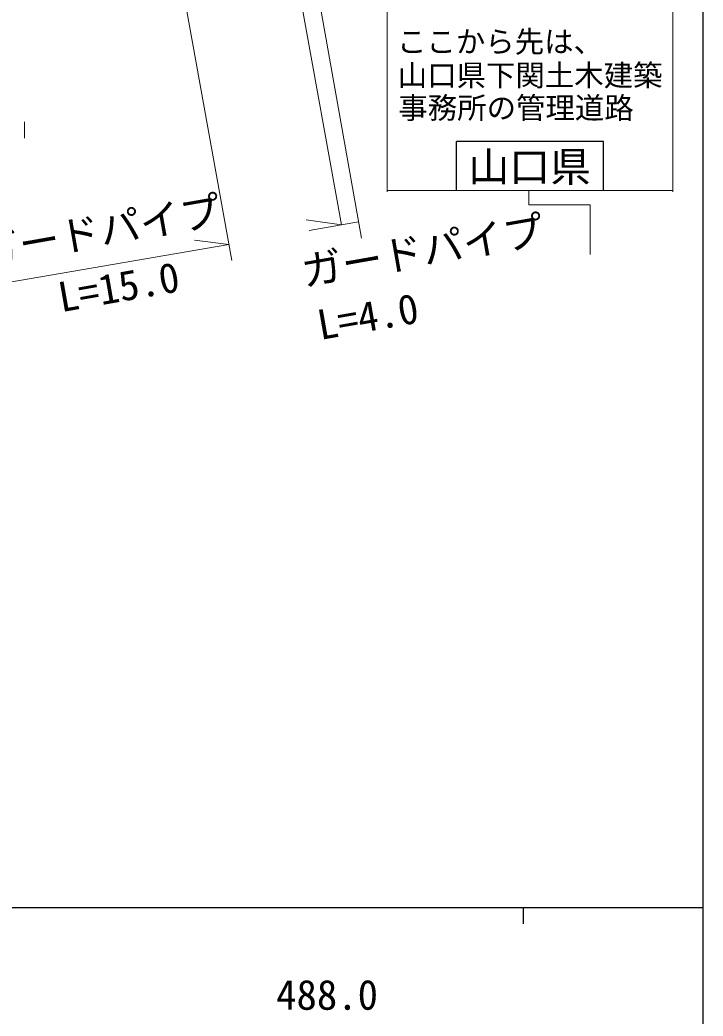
# Model space of a CAD drawing. Units: millimetres, scale not verified. Extents: x 8000 to 136000, y 4000 to 76000.
# Drawn here: x 107443 to 115800, y 39671 to 51859 of the extents above; entities that cross this region are included whole.
import ezdxf
from ezdxf.enums import TextEntityAlignment as Align

# ---------------------------------------------------------------- set-up
doc = ezdxf.new("R2010")
doc.units = ezdxf.units.MM
doc.header["$LTSCALE"] = 200
for name, color, linetype, lineweight in [('M-BGD', 7, 'Continuous', 13), ('M-STR-HTXT', 7, 'Continuous', 13), ('M-STR-STRC', 7, 'Continuous', 13), ('M-TTL-BAND', 7, 'Continuous', 25)]:
    doc.layers.add(name, color=color, linetype=linetype, lineweight=lineweight)
doc.styles.add('ＭＳ ゴシック', font='')
doc.styles.get('ＭＳ ゴシック').set_extended_font_data('MS Gothic')

msp = doc.modelspace()

# ---------------------------------------------------------------- linework, layer by layer
at = {"layer": 'M-BGD'}
msp.add_line((107497.9, 50411.8), (107497.9, 50611.8), dxfattribs=at)
at = {"layer": 'M-STR-HTXT'}
for p, q in [((111621.5, 49190.1), (109871.6, 59007.8)), ((109803.3, 58080.5), (111375.2, 49350.5)), ((108534.8, 57240.1), (110033.6, 48916.2)), ((111375.2, 49350.5), (110945.9, 49411)), ((110981, 49282.5), (111586.4, 49387)), ((109998.2, 49113), (109577, 49165.3)), ((106994.1, 48594.8), (109998.2, 49113))]:
    msp.add_line(p, q, dxfattribs=at)
at = {"layer": 'M-STR-STRC'}
for p, q in [((111936.8, 49757.5), (111937.5, 53787.6)), ((115430, 49756.9), (115430.7, 53787)), ((115430, 49770.1), (111936.8, 49770.7)), ((113670.4, 49770.4), (113670.4, 49596.3)), ((113670.4, 49596.3), (114418.1, 49596.1)), ((114418.1, 49596.1), (114418, 48989.2))]:
    msp.add_line(p, q, dxfattribs=at)
at = {"layer": 'M-STR-STRC', "lineweight": 25}
for p, q in [((114583.4, 50370.4), (112783.4, 50370.4)), ((112783.4, 49770.4), (112783.4, 50370.4)), ((114583.4, 49770.4), (114583.4, 50370.4))]:
    msp.add_line(p, q, dxfattribs=at)
at = {"layer": 'M-TTL-BAND'}
for p, q in [((115800, 4000), (115800, 74000)), ((8000, 41000), (115800, 41000)), ((113600, 41000), (113600, 40800))]:
    msp.add_line(p, q, dxfattribs=at)

# ---------------------------------------------------------------- texts
at = {"layer": 'M-STR-HTXT', "style": 'ＭＳ ゴシック'}
for s, p in [('ガードパイプ', (106990.5, 48729.7)), ('ガードパイプ', (110941.1, 48488.9)), ('L=15.0', (107965, 48174.1)), ('L=4.0', (111135.4, 47834.3))]:
    msp.add_text(s, height=366.6, rotation=10, dxfattribs=at).set_placement(p, align=Align.BOTTOM_LEFT)
at = {"layer": 'M-STR-STRC', "style": 'ＭＳ ゴシック'}
for s, p in [('ここから先は、', (112055.9, 51382.1)), ('山口県下関土木建築', (112064.3, 50970.2))]:
    msp.add_text(s, height=263.9, rotation=359.99, dxfattribs=at).set_placement(p, align=Align.BOTTOM_LEFT)
msp.add_text('事務所の管理道路', height=263.9, rotation=359.99, dxfattribs=at).set_placement((113512, 50571.8), align=Align.BOTTOM_CENTER)
msp.add_text('山口県', height=366.6, dxfattribs=at).set_placement((113678.8, 50062.7), align=Align.MIDDLE_CENTER)
at = {"layer": 'M-TTL-BAND', "style": 'ＭＳ ゴシック'}
msp.add_text('488.0', height=366.6, dxfattribs=at).set_placement((111200, 39639), align=Align.BOTTOM_CENTER)

doc.saveas('drawing.dxf')
